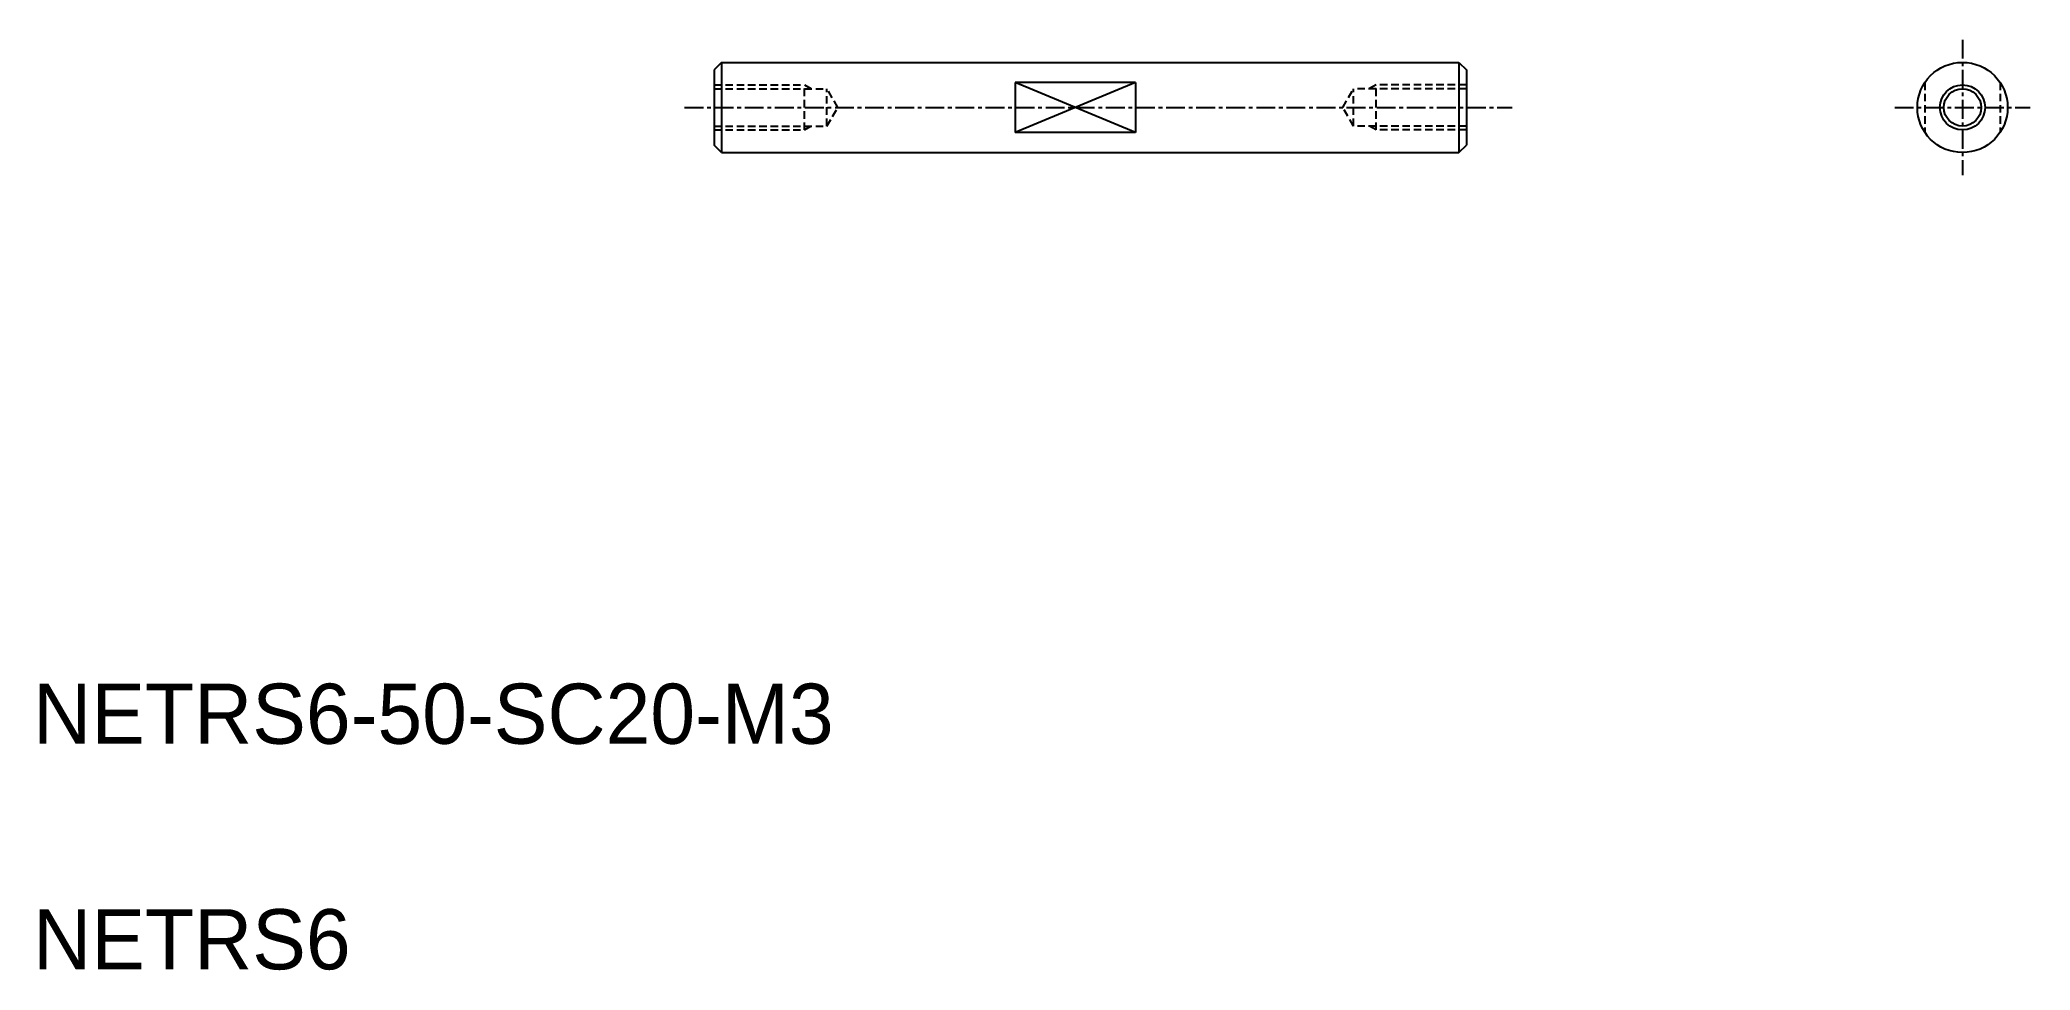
# Model space of a CAD drawing. Extents: x -2324 to -2192, y -460 to -398.
import ezdxf

# ---------------------------------------------------------------- set-up
doc = ezdxf.new("R2010")
doc.units = 0
doc.linetypes.add('CENTER', pattern=[2, 1.25, -0.25, 0.25, -0.25])
doc.linetypes.add('DASHED', pattern=[0.75, 0.5, -0.25])
doc.layers.get('0').update_dxf_attribs({"linetype": 'CONTINUOUS'})
doc.layers.add('CENTER', color=1, linetype='CENTER')

msp = doc.modelspace()

# ---------------------------------------------------------------- linework, layer by layer
at = {"color": 7, "linetype": 'CONTINUOUS'}
for p, q in [((-2279.04, -399.35), (-2279.54, -399.85)), ((-2279.04, -399.35), (-2279.04, -405.35)), ((-2279.04, -399.35), (-2230.04, -399.35)), ((-2230.04, -399.35), (-2229.54, -399.85)), ((-2230.04, -399.35), (-2230.04, -405.35)), ((-2279.54, -399.85), (-2279.54, -404.85)), ((-2251.54, -400.69), (-2259.54, -400.69)), ((-2259.54, -400.69), (-2259.54, -404.01)), ((-2251.54, -400.69), (-2251.54, -404.01)), ((-2229.54, -399.85), (-2229.54, -404.85)), ((-2251.54, -404.01), (-2259.54, -404.01)), ((-2279.04, -405.35), (-2279.54, -404.85)), ((-2279.04, -405.35), (-2230.04, -405.35)), ((-2230.04, -405.35), (-2229.54, -404.85))]:
    msp.add_line(p, q, dxfattribs=at)
at = {"color": 3, "linetype": 'CONTINUOUS'}
for p, q in [((-2251.54, -400.69), (-2259.54, -404.01)), ((-2251.54, -404.01), (-2259.54, -400.69))]:
    msp.add_line(p, q, dxfattribs=at)
at = {"color": 3, "linetype": 'DASHED'}
for p, q in [((-2199.07, -400.69), (-2199.07, -404.01)), ((-2194.07, -400.69), (-2194.07, -404.01)), ((-2279.54, -400.85), (-2273.54, -400.85)), ((-2279.54, -401.11), (-2272.04, -401.11)), ((-2273.54, -403.85), (-2273.54, -400.85)), ((-2273.54, -400.85), (-2273.08, -401.11)), ((-2271.32, -402.35), (-2272.04, -401.11)), ((-2272.04, -403.59), (-2272.04, -401.11)), ((-2237.75, -402.35), (-2237.04, -401.11)), ((-2237.04, -403.59), (-2237.04, -401.11)), ((-2229.54, -401.11), (-2237.04, -401.11)), ((-2235.54, -400.85), (-2235.99, -401.11)), ((-2235.54, -403.85), (-2235.54, -400.85)), ((-2229.54, -400.85), (-2235.54, -400.85)), ((-2272.04, -403.59), (-2271.32, -402.35)), ((-2237.04, -403.59), (-2237.75, -402.35)), ((-2279.54, -403.59), (-2272.04, -403.59)), ((-2279.54, -403.85), (-2273.54, -403.85)), ((-2273.54, -403.85), (-2273.08, -403.59)), ((-2229.54, -403.59), (-2237.04, -403.59)), ((-2235.54, -403.85), (-2235.99, -403.59)), ((-2229.54, -403.85), (-2235.54, -403.85))]:
    msp.add_line(p, q, dxfattribs=at)
at = {"color": 7, "linetype": 'CONTINUOUS'}
for radius in [3, 1.24]:
    msp.add_circle((-2196.57, -402.35), radius, dxfattribs=at)
at = {"color": 3, "linetype": 'CONTINUOUS'}
msp.add_circle((-2196.57, -402.35), 1.5, dxfattribs=at)
at = {"layer": 'CENTER', "color": 1, "linetype": 'CENTER'}
for p, q in [((-2196.57, -397.85), (-2196.57, -406.85)), ((-2281.5, -402.35), (-2226.5, -402.35)), ((-2201.07, -402.35), (-2192.07, -402.35))]:
    msp.add_line(p, q, dxfattribs=at)

# ---------------------------------------------------------------- texts
at = {"color": 7, "linetype": 'CONTINUOUS'}
for s, p in [('NETRS6-50-SC20-M3', (-2324.8, -444.67)), ('NETRS6', (-2324.8, -459.67))]:
    msp.add_text(s, height=4, dxfattribs=at).set_placement(p)

doc.saveas('drawing.dxf')
